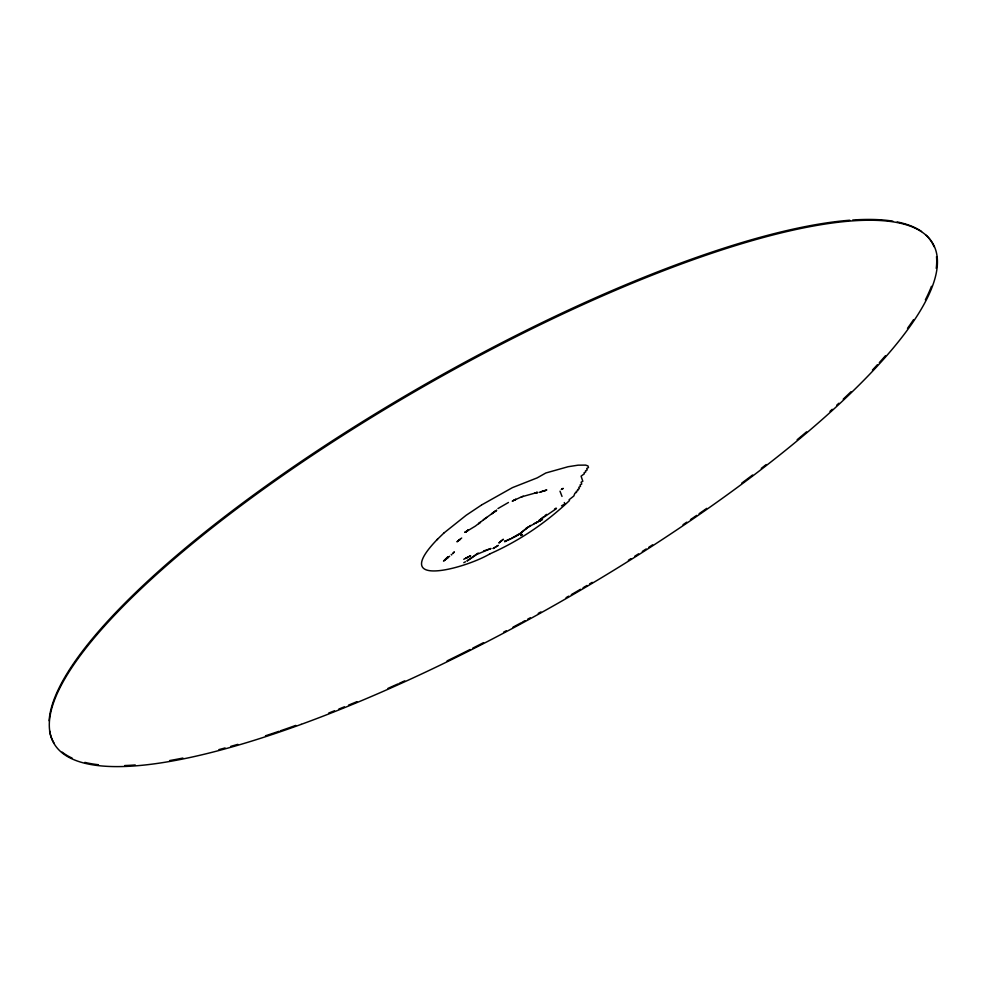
<?xml version="1.0" encoding="UTF-8"?>
<svg xmlns="http://www.w3.org/2000/svg" width="986" height="986" viewBox="0 0 986 986"><rect width="100%" height="100%" fill="white"/><g stroke="black" fill="none" stroke-linecap="round" stroke-linejoin="round"><path stroke-width="1.48" d="M447.964 556.671L443.54 561.083L449.665 556.215M436.872 539.835L443.774 533.143M437.599 539.108C388.361 589.764 465.799 568.244 489.82 553.91M458.601 540.574L460.166 539.305L456.962 541.807L461.695 538.023M543.483 516.812L539.034 520.509L556.486 508.591M443.86 533.056L466.242 515.21L481.39 505.103M486.628 517.404L475.363 526.117L465.01 532.366L468.387 530.012L465.035 532.354L466.723 531.244M519.782 533.5L511.709 538.516L504.635 541.499L509.787 539.046M544.987 515.592L546.515 514.409M496.55 510.329L483.374 519.832M494.849 511.475L493.185 512.597L496.55 510.366L491.57 513.829L493.222 512.646M466.735 531.183L468.387 530.012M467.13 560.751L478.185 553.047M467.204 560.96L476.731 554.428L491.003 548.499L483.608 550.977M497.942 508.579L508.456 502.478M521.298 532.329L530.591 525.452M554.502 509.096L556.129 508.086M481.871 504.807L512.412 487.639L537.185 477.877L545.837 472.984L568.158 466.711L578.116 465.17L585.647 465.109L587.976 465.922L588.482 467.512L586.744 468.486L587.212 469.915L585.487 470.889L585.795 471.838L584.069 472.812L584.378 473.761L581.099 476.164L582.812 481.267L581.111 482.228L581.728 484.052L580.039 485.001L580.495 486.369L578.807 487.318L579.275 488.662L577.599 489.623L577.907 490.51L576.231 491.459L576.539 492.347L574.863 493.296L573.827 496.007L569.144 499.705L569.464 500.58C548.721 520.214 522.333 539.527 489.919 553.861M518.377 534.806L511.5 538.22M514.014 500.198L515.801 499.273L512.239 501.171L521.372 496.907L537.173 492.482L534.93 493.037M561.527 505.818L564.879 503.969L564.312 502.552M463.802 562.661L465.491 561.749M467.179 557.546L465.441 558.409L470.63 555.759L463.728 559.296M515.037 536.643L520.016 533.808L527.448 527.51L542.485 519.388L533.944 523.702M535.694 522.925L537.456 522.173M521.409 496.895L523.332 496.266M540.895 491.829L546.799 489.98L539.046 492.396M451.206 554.342L451.662 554.97M562.008 496.414L559.999 491.176M936.49 256.656A505.3 127.576 -29.6 0 1 936.232 268.352M931.462 286.31A505.3 127.576 -29.6 0 1 925.361 299.83M913.566 319.624A505.3 127.576 -29.6 0 1 907.502 328.313M885.416 355.773A505.3 127.576 -29.6 0 1 879.327 362.601M877.392 364.721A505.3 127.576 -29.6 0 1 872.437 370.046M851.029 391.701A505.3 127.576 -29.6 0 1 843.203 399.182M838.876 403.225A505.3 127.576 -29.6 0 1 836.683 405.246M832.233 409.313A505.3 127.576 -29.6 0 1 829.978 411.359M806.548 431.856A505.3 127.576 -29.6 0 1 797.144 439.744M766.196 464.554A505.3 127.576 -29.6 0 1 761.278 468.362M752.577 475.005A505.3 127.576 -29.6 0 1 741.731 483.128M706.765 508.357A505.3 127.576 -29.6 0 1 699.111 513.694M696.658 515.382A505.3 127.576 -29.6 0 1 690.496 519.622M686.774 522.161A505.3 127.576 -29.6 0 1 683.027 524.7M652.584 544.839A505.3 127.576 -29.6 0 1 648.739 547.329M646.175 548.968A505.3 127.576 -29.6 0 1 642.317 551.445M638.534 553.849A505.3 127.576 -29.6 0 1 634.737 556.252M630.929 558.655A505.3 127.576 -29.6 0 1 628.378 560.258M592.204 582.356A505.3 127.576 -29.6 0 1 589.603 583.897M587.003 585.45A505.3 127.576 -29.6 0 1 583.096 587.755M580.495 589.283A505.3 127.576 -29.6 0 1 571.338 594.632M568.7 596.148A505.3 127.576 -29.6 0 1 566.075 597.664M540.895 611.924A505.3 127.576 -29.6 0 1 538.245 613.403M530.271 617.803A505.3 127.576 -29.6 0 1 527.609 619.257M524.959 620.699A505.3 127.576 -29.6 0 1 522.309 622.141M520.978 622.869A505.3 127.576 -29.6 0 1 512.991 627.17M506.311 630.732A505.3 127.576 -29.6 0 1 503.636 632.149M483.522 642.65A505.3 127.576 -29.6 0 1 472.787 648.122M470.112 649.478A505.3 127.576 -29.6 0 1 447.089 660.891M404.716 680.858A505.3 127.576 -29.6 0 1 399.293 683.31M397.888 683.939A505.3 127.576 -29.6 0 1 387.979 688.364M356.92 701.675A505.3 127.576 -29.6 0 1 348.539 705.126M344.373 706.826A505.3 127.576 -29.6 0 1 338.839 709.057M334.488 710.783A505.3 127.576 -29.6 0 1 328.708 713.063M295.775 725.413A505.3 127.576 -29.6 0 1 280.381 730.823M278.89 731.329A505.3 127.576 -29.6 0 1 265.505 735.79M237.811 744.356A505.3 127.576 -29.6 0 1 230.712 746.39M225.104 747.943A505.3 127.576 -29.6 0 1 218.892 749.619M182.891 758.061A505.3 127.576 -29.6 0 1 169.604 760.563M135.23 764.963A505.3 127.576 -29.6 0 1 124.667 765.555M98.44 764.729A505.3 127.576 -29.6 0 1 84.87 762.388M72.101 758.074A505.3 127.576 -29.6 0 1 62.13 752.084M53.947 742.889A505.3 127.576 -29.6 0 1 49.596 730.946M49.127 720.754A505.3 127.576 -29.6 0 1 358.423 424.239A505.3 127.576 -29.6 0 1 849.747 220.235M852.73 220.014A505.3 127.576 -29.6 0 1 892.872 221.172M897.186 221.949A505.3 127.576 -29.6 0 1 921.565 231.525M926.125 235.235A505.3 127.576 -29.6 0 1 934.05 246.734M454.176 552.061L452.722 553.59L454.176 552.061M446.584 558.347L445.031 559.826L446.584 558.347M500.309 541.585L498.891 542.99L503.402 539.28L500.309 541.585M480.194 522.383L478.629 523.689L480.194 522.395M448.149 557.349L446.609 558.631L448.149 557.349M521.532 532.6L520.016 533.808L521.532 532.6M527.448 527.51L525.908 528.607L527.498 527.547M498.115 545.468L493.234 548.475L498.115 545.468M522.395 534.548L520.768 535.521L522.395 534.548M540.907 520.374L539.268 521.347L540.87 520.398M563.08 488.464L561.428 489.401L563.08 488.464M506.385 540.759L504.684 541.61L506.397 540.772M537.185 492.384L535.398 493.197L537.185 492.384M544.827 490.695L542.929 491.262L544.827 490.695M537.124 492.618L535.004 493.049L537.025 492.667M301.211 724.365A505.571 127.416 -29.6 0 0 936.145 251.553A505.571 127.416 -29.6 0 0 242.716 504.339A505.571 127.416 -29.6 0 0 301.211 724.365"/></g></svg>
